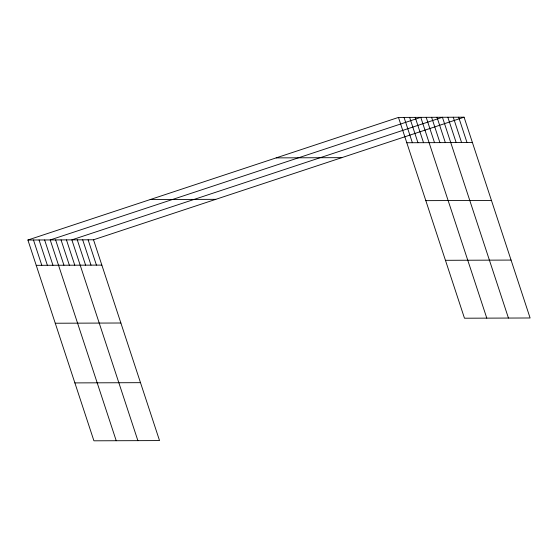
<?xml version="1.0" encoding="UTF-8"?>
<svg xmlns="http://www.w3.org/2000/svg" width="558" height="558" viewBox="0 0 558 558"><rect width="100%" height="100%" fill="white"/><g stroke="black" fill="none" stroke-linecap="round" stroke-linejoin="round"><path stroke-width="0.84" d="M27.9 240.017L93.521 239.787L159.532 440.576L93.918 440.806L27.9 240.017L398.468 117.424L464.082 117.194L530.1 317.983L464.479 318.213L398.468 117.424M93.521 239.787L464.082 117.194M406.789 142.743L472.41 142.513M276.182 157.879L341.796 157.649M150.186 199.562L215.806 199.332M425.831 200.643L491.445 200.42M445.444 260.307L511.058 260.077M36.221 265.329L101.842 265.106M55.263 323.235L120.877 323.005M74.877 382.9L140.497 382.669M458.669 117.215L466.997 142.534M453.256 117.236L461.578 142.548M447.844 117.257L456.165 142.569M508.443 318.06L442.431 117.271L71.863 239.863L137.882 440.653M437.019 117.292L445.34 142.604M431.606 117.313L439.927 142.625M426.193 117.326L434.515 142.646M486.792 318.137L420.774 117.347L50.213 239.94L116.224 440.722M415.201 117.368L423.522 142.681M409.621 117.389L417.942 142.702M404.041 117.403L412.369 142.722M88.108 239.807L96.429 265.12M82.689 239.828L91.017 265.141M77.276 239.842L85.604 265.162M66.451 239.884L74.772 265.196M61.038 239.898L69.359 265.217M55.626 239.919L63.947 265.231M44.633 239.961L52.954 265.273M39.053 239.975L47.381 265.294M33.48 239.996L41.801 265.308"/></g></svg>
